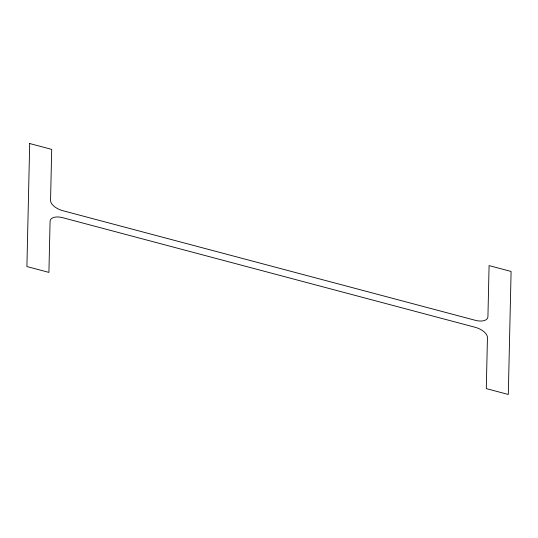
<?xml version="1.0" encoding="UTF-8"?>
<svg xmlns="http://www.w3.org/2000/svg" width="538" height="538" viewBox="0 0 538 538"><rect width="100%" height="100%" fill="white"/><g stroke="black" fill="none" stroke-linecap="round" stroke-linejoin="round"><path stroke-width="0.81" d="M29.698 143.532L26.9 266.552L48.911 272.396L50.074 221.394A13.026 6.745 20.1 0 1 62.677 217.688L475.162 327.292A13.026 6.745 20.1 0 1 487.448 337.615L486.291 388.618L508.302 394.468L511.1 271.448L489.089 265.604L487.926 316.606A13.026 6.745 20.1 0 1 475.323 320.312L62.838 210.708A13.026 6.745 20.1 0 1 50.552 200.385L51.709 149.382L29.698 143.532"/></g></svg>
